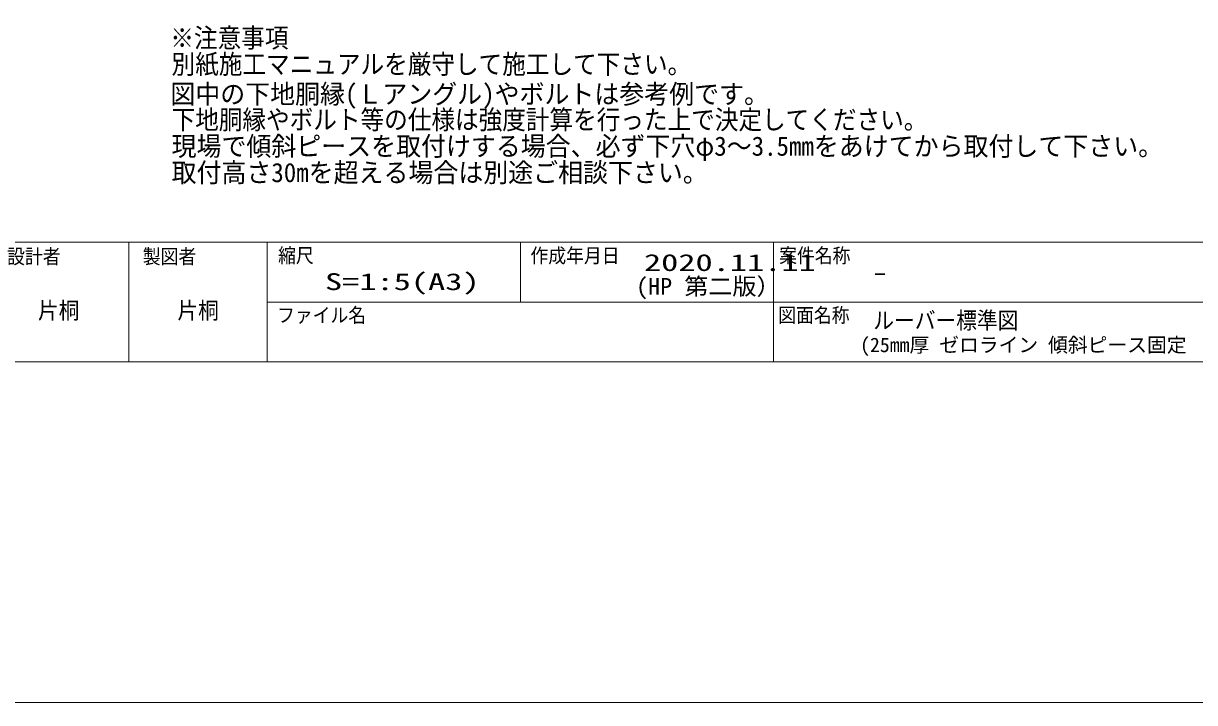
# Model space of a CAD drawing. Units: millimetres, scale not verified. Extents: x -1200 to 1200, y -500 to 500.
# Drawn here: x 947.2 to 1074.3, y -500 to -426.2 of the extents above; entities that cross this region are included whole.
import ezdxf
from ezdxf.enums import TextEntityAlignment as Align

# ---------------------------------------------------------------- set-up
doc = ezdxf.new("R2010")
doc.units = ezdxf.units.MM
doc.header["$LTSCALE"] = 1.1
doc.layers.add('0-0_一般', color=7, linetype='Continuous', lineweight=9)
doc.layers.add('0-1_0', color=7, linetype='Continuous', lineweight=9)
doc.layers.add('0-2_図枠', color=7, linetype='Continuous')
doc.styles.add('ＭＳ ゴシック', font='')
doc.styles.get('ＭＳ ゴシック').set_extended_font_data('MS Gothic')

# ---------------------------------------------------------------- blocks, each defined once
blk = doc.blocks.new('シンボル-33')
at = {"layer": '0-2_図枠', "style": 'ＭＳ ゴシック'}
for s, width, p in [('2020.11.11', 1.5, (13.33, 11.81)), ('(HP 第二版）', 1.05, (-8.13, -52.82))]:
    blk.add_text(s, height=45.71, dxfattribs=dict(at, width=width)).set_placement(p, align=Align.BOTTOM_LEFT)

msp = doc.modelspace()

# ---------------------------------------------------------------- linework, layer by layer
at = {"layer": '0-0_一般'}
for p, q in [((958.607, -450), (958.607, -463)), ((973.607, -450), (973.607, -463)), ((1001.107, -456.5), (1001.107, -450)), ((1028.607, -450), (1028.607, -463)), ((973.607, -456.5), (1028.607, -456.5)), ((1028.607, -456.5), (1098.607, -456.5)), ((1200, -500), (-1200, -500))]:
    msp.add_line(p, q, dxfattribs=at)
at = {"layer": '0-0_一般', "color": 4}
msp.add_line((1200, -500), (-600, -500), dxfattribs=at)
at = {"layer": '0-0_一般'}
for points in [[(698.607, -190), (1098.607, -190), (1098.607, -450), (698.607, -450)], [(698.607, -450), (1098.607, -450), (1098.607, -463), (698.607, -463)]]:
    msp.add_lwpolyline(points, close=True, dxfattribs=at)

# ---------------------------------------------------------------- block references
at = {"layer": '0-1_0', "xscale": 0.04, "yscale": 0.04}
msp.add_blockref('シンボル-33', (1013.997, -454.147), dxfattribs=at)

# ---------------------------------------------------------------- texts
at = {"layer": '0-0_一般', "style": 'ＭＳ ゴシック'}
for s, height, width, p in [('※注意事項', 2.089, 0.9, (963.106, -429.486)), ('別紙施工マニュアルを厳守して施工して下さい。', 2.089, 0.9, (963.239, -432.338)), ('図中の下地胴縁(Ｌアングル)やボルトは参考例です。', 2.09, 0.95, (963.109, -435.579)), ('下地胴縁やボルト等の仕様は強度計算を行った上で決定してください。', 2.089, 0.9, (963.239, -438.362)), ('現場で傾斜ピースを取付けする場合、必ず下穴φ3～3.5mmをあけてから取付して下さい。', 2.09, 0.95, (963.239, -441.239)), ('取付高さ30mを超える場合は別途ご相談下さい。', 2.09, 0.95, (963.239, -444.106)), ('設計者', 1.576, 0.9, (945.381, -452.814)), ('製図者', 1.576, 0.9, (960.109, -452.814)), ('縮尺', 1.576, 0.9, (974.808, -452.702)), ('作成年月日', 1.576, 0.9, (1002.207, -452.717)), ('案件名称', 1.576, 0.9, (1029.207, -452.71)), ('S=1:5(A3)', 1.828, 1.5, (979.894, -455.75)), ('-', 1.828, 1.5, (1039.229, -454.723)), ('片桐', 1.833, 0.9, (948.731, -458.879)), ('片桐', 1.833, 0.9, (963.869, -458.879)), ('ファイル名', 1.576, 0.9, (974.692, -459.184)), ('図面名称', 1.576, 0.9, (1029.11, -459.184)), (' ルーバー標準図', 1.833, 0.9, (1038.31, -459.954))]:
    msp.add_text(s, height=height, dxfattribs=dict(at, width=width)).set_placement(p, align=Align.BOTTOM_LEFT)
msp.add_text('(25mm厚 ゼロライン 傾斜ピース固定', height=1.576, dxfattribs=at).set_placement((1038, -462.415), align=Align.BOTTOM_LEFT)

doc.saveas('drawing.dxf')
